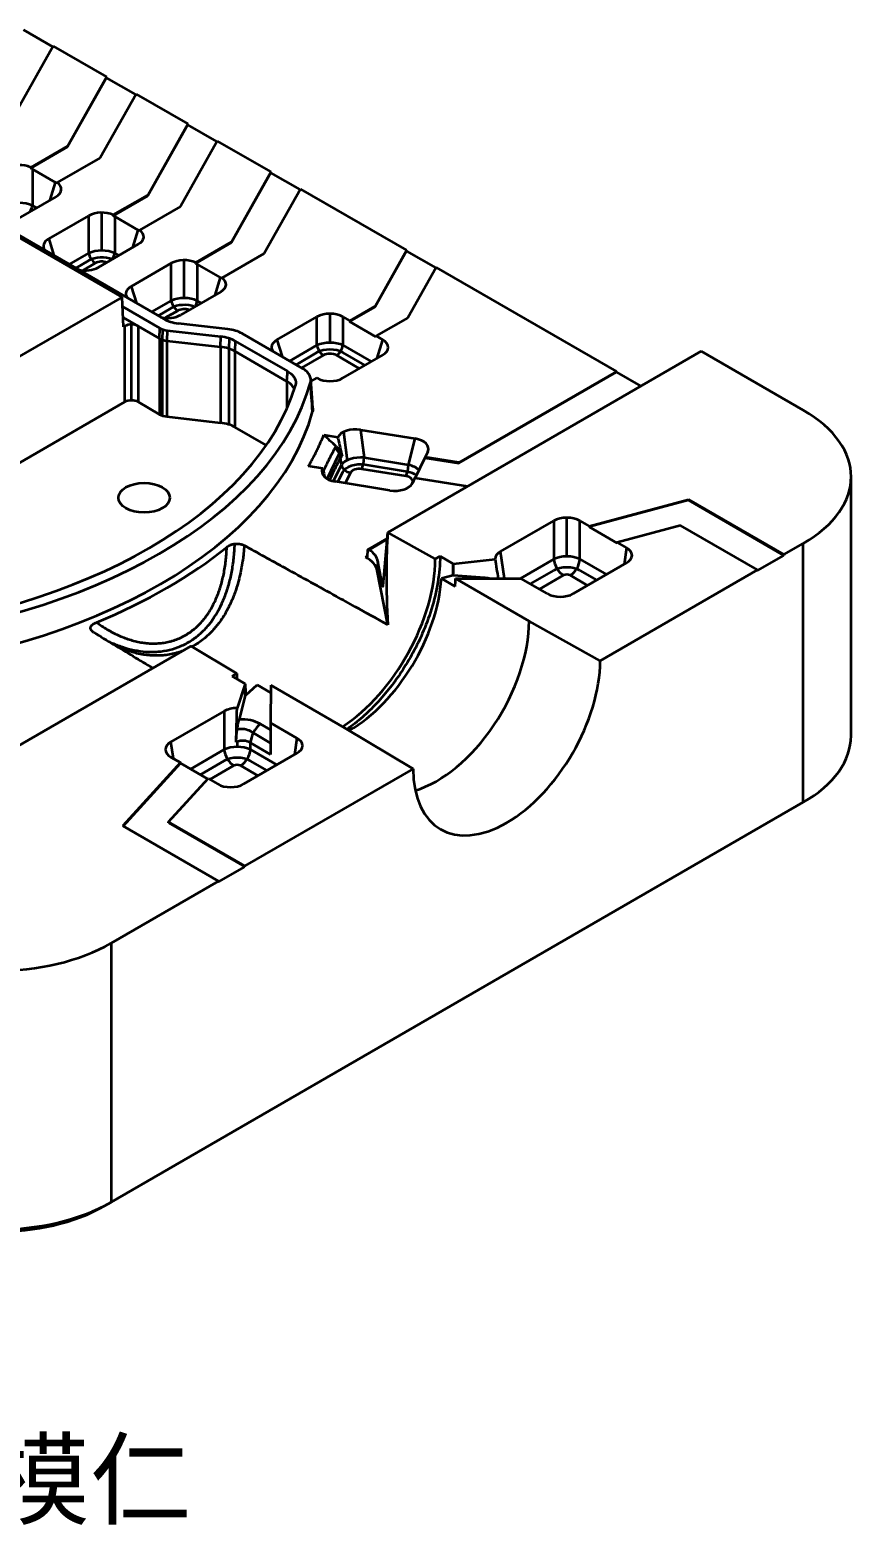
# Model space of a CAD drawing. Header units: millimetres. Extents: x 158 to 1533, y 732 to 1642.
# Drawn here: x 1328.3 to 1504.5, y 1233.2 to 1553.9 of the extents above; entities that cross this region are included whole.
import ezdxf

# ---------------------------------------------------------------- set-up
doc = ezdxf.new("R2010")
doc.units = ezdxf.units.MM
doc.layers.add('1', color=7, linetype='Continuous', true_color=0xffffff)
doc.layers.add('core', color=7, linetype='Continuous', lineweight=20)

msp = doc.modelspace()

# ---------------------------------------------------------------- linework, layer by layer
at = {"layer": '1', "color": 7, "linetype": 'Continuous', "lineweight": 35}
for p, q in [((1333.266, 1550.235), (1326.986, 1553.86)), ((1333.335, 1550.358), (1325.556, 1536.535)), ((1333.335, 1550.358), (1344.758, 1543.763)), ((1348.125, 1496.575), (1260.783, 1547.002)), ((1266.297, 1544.274), (1357.07, 1491.866)), ((1336.402, 1528.917), (1344.758, 1543.763)), ((1344.758, 1543.6), (1336.402, 1528.754)), ((1344.758, 1543.6), (1344.758, 1543.763)), ((1351.037, 1539.975), (1344.758, 1543.6)), ((1351.106, 1540.098), (1343.417, 1526.435)), ((1351.106, 1540.098), (1362.197, 1533.695)), ((1353.612, 1518.441), (1362.197, 1533.695)), ((1362.197, 1533.532), (1353.612, 1518.277)), ((1362.197, 1533.532), (1362.197, 1533.695)), ((1368.476, 1529.906), (1362.197, 1533.532)), ((1368.546, 1530.029), (1360.627, 1515.959)), ((1368.546, 1530.029), (1380.024, 1523.402)), ((1336.402, 1528.754), (1328.52, 1524.203)), ((1328.548, 1524.382), (1336.402, 1528.917)), ((1343.417, 1526.435), (1334.205, 1521.116)), ((1336.402, 1528.754), (1336.402, 1528.917)), ((1333.861, 1521.142), (1328.876, 1524.021)), ((1328.876, 1524.021), (1328.876, 1516.196)), ((1371.583, 1508.404), (1380.024, 1523.402)), ((1380.024, 1523.239), (1371.583, 1508.241)), ((1380.024, 1523.239), (1380.024, 1523.402)), ((1386.303, 1519.614), (1380.024, 1523.239)), ((1332.719, 1517.401), (1333.861, 1521.142)), ((1333.911, 1518.089), (1325.34, 1513.141)), ((1353.612, 1518.277), (1346.198, 1513.997)), ((1346.226, 1514.176), (1353.612, 1518.441)), ((1353.612, 1518.277), (1353.612, 1518.441)), ((1386.373, 1519.737), (1378.598, 1505.922)), ((1386.373, 1519.737), (1409.121, 1506.603)), ((1328.876, 1516.196), (1329.754, 1515.689)), ((1332.411, 1509.058), (1340.982, 1514.007)), ((1340.982, 1505.989), (1340.982, 1514.007)), ((1343.768, 1506.53), (1343.768, 1514.679)), ((1351.539, 1510.936), (1346.553, 1513.815)), ((1346.553, 1513.815), (1346.553, 1505.989)), ((1360.627, 1515.959), (1351.883, 1510.91)), ((1350.396, 1507.194), (1351.539, 1510.936)), ((1332.411, 1509.058), (1333.507, 1505.471)), ((1351.589, 1507.883), (1343.018, 1502.934)), ((1371.583, 1508.241), (1363.876, 1503.791)), ((1363.903, 1503.97), (1371.583, 1508.404)), ((1371.583, 1508.241), (1371.583, 1508.404)), ((1336.795, 1503.572), (1340.982, 1505.989)), ((1340.991, 1504.407), (1338.17, 1502.778)), ((1346.553, 1505.989), (1347.431, 1505.482)), ((1361.445, 1496.324), (1361.445, 1504.472)), ((1378.598, 1505.922), (1369.56, 1500.704)), ((1402.373, 1494.613), (1409.121, 1506.603)), ((1409.121, 1506.44), (1402.373, 1494.449)), ((1409.121, 1506.44), (1409.121, 1506.603)), ((1409.121, 1506.44), (1415.4, 1502.815)), ((1342.375, 1503.836), (1339.688, 1502.284)), ((1350.089, 1498.852), (1358.66, 1503.8)), ((1358.66, 1495.783), (1358.66, 1503.8)), ((1369.217, 1500.73), (1364.231, 1503.608)), ((1364.231, 1503.608), (1364.231, 1495.783)), ((1415.47, 1502.938), (1409.388, 1492.131)), ((1415.47, 1502.938), (1454.186, 1480.585)), ((1350.089, 1498.852), (1351.184, 1495.264)), ((1369.267, 1497.677), (1360.695, 1492.728)), ((1368.074, 1496.988), (1369.217, 1500.73)), ((1348.125, 1496.575), (1268.332, 1450.507)), ((1348.423, 1490.183), (1348.125, 1496.575)), ((1348.221, 1494.514), (1356.228, 1489.891)), ((1354.473, 1493.366), (1358.66, 1495.783)), ((1364.231, 1495.783), (1365.109, 1495.276)), ((1402.373, 1494.449), (1396.919, 1491.301)), ((1396.944, 1491.478), (1402.373, 1494.613)), ((1402.373, 1494.449), (1402.373, 1494.613)), ((1348.328, 1492.207), (1351.542, 1490.351)), ((1358.669, 1494.201), (1355.848, 1492.572)), ((1360.053, 1493.63), (1357.366, 1492.078)), ((1381.344, 1487.371), (1389.916, 1492.32)), ((1389.916, 1486.223), (1389.916, 1492.32)), ((1392.701, 1492.992), (1392.701, 1486.764)), ((1395.487, 1492.32), (1396.944, 1491.478)), ((1395.487, 1492.32), (1395.487, 1486.223)), ((1396.919, 1491.301), (1396.944, 1491.478)), ((1396.919, 1491.301), (1402.576, 1488.035)), ((1409.388, 1492.131), (1402.601, 1488.212)), ((1348.714, 1490.351), (1348.423, 1490.183)), ((1348.714, 1474.074), (1348.714, 1490.351)), ((1350.128, 1474.412), (1350.128, 1490.689)), ((1351.542, 1490.351), (1351.542, 1474.074)), ((1351.542, 1490.351), (1356.161, 1487.684)), ((1356.161, 1487.684), (1356.228, 1489.891)), ((1356.808, 1487.4), (1356.876, 1489.606)), ((1357.767, 1489.415), (1357.699, 1487.209)), ((1357.767, 1489.415), (1369.298, 1488.084)), ((1370.784, 1489.687), (1360.147, 1490.915)), ((1369.23, 1485.877), (1369.298, 1488.084)), ((1386.847, 1481.239), (1373.861, 1488.736)), ((1402.601, 1488.212), (1402.576, 1488.035)), ((1402.601, 1488.212), (1404.058, 1487.371)), ((1356.161, 1487.684), (1356.161, 1471.407)), ((1356.805, 1471.124), (1356.805, 1487.401)), ((1357.699, 1487.209), (1357.699, 1470.932)), ((1357.699, 1487.209), (1369.23, 1485.877)), ((1369.23, 1485.877), (1369.23, 1469.6)), ((1371.08, 1487.701), (1371.013, 1485.495)), ((1371.018, 1485.493), (1371.018, 1469.216)), ((1372.375, 1487.133), (1372.307, 1484.927)), ((1372.307, 1484.927), (1372.307, 1468.65)), ((1372.307, 1484.927), (1383.471, 1478.481)), ((1372.375, 1487.133), (1383.618, 1480.642)), ((1381.344, 1487.371), (1382.44, 1483.784)), ((1384.065, 1482.845), (1389.916, 1486.223)), ((1395.487, 1486.223), (1401.564, 1482.715)), ((1402.865, 1483.466), (1404.058, 1487.371)), ((1472.376, 1484.935), (1405.097, 1446.092)), ((1494.258, 1472.302), (1472.376, 1484.935)), ((1389.924, 1484.641), (1385.44, 1482.052)), ((1391.308, 1484.07), (1386.626, 1481.367)), ((1399.002, 1481.236), (1394.094, 1484.07)), ((1400.189, 1481.921), (1395.478, 1484.641)), ((1404.058, 1484.155), (1395.487, 1479.206)), ((1383.471, 1478.481), (1383.471, 1472.679)), ((1389.873, 1479.231), (1388.634, 1478.516)), ((1389.916, 1479.206), (1389.873, 1479.231)), ((1454.186, 1480.585), (1420.385, 1461.07)), ((1420.385, 1460.907), (1454.186, 1480.422)), ((1454.186, 1480.585), (1454.186, 1480.422)), ((1454.186, 1480.422), (1459.372, 1477.428)), ((1348.714, 1474.074), (1276.523, 1432.395)), ((1356.161, 1471.407), (1351.542, 1474.074)), ((1357.699, 1470.932), (1369.23, 1469.6)), ((1379.029, 1464.769), (1372.307, 1468.65)), ((1391.383, 1466.986), (1394.412, 1466.494)), ((1394.412, 1466.494), (1394.428, 1466.528)), ((1394.47, 1466.203), (1394.412, 1466.494)), ((1394.47, 1466.203), (1394.428, 1466.528)), ((1395.636, 1467.634), (1396.426, 1461.535)), ((1399.288, 1468.1), (1410.956, 1466.203)), ((1399.288, 1468.1), (1400.062, 1462.12)), ((1409.575, 1460.573), (1410.956, 1466.203)), ((1392.093, 1457.593), (1394.709, 1462.957)), ((1413.679, 1463.397), (1413.12, 1462.252)), ((1391.158, 1459.825), (1388.129, 1460.318)), ((1391.142, 1459.791), (1391.158, 1459.825)), ((1391.142, 1459.791), (1391.217, 1459.534)), ((1391.158, 1459.825), (1391.217, 1459.534)), ((1393.499, 1457.056), (1395.202, 1460.548)), ((1395.202, 1460.548), (1395, 1462.108)), ((1409.041, 1458.129), (1399.528, 1459.676)), ((1400.062, 1462.12), (1409.575, 1460.573)), ((1409.357, 1459.084), (1400.25, 1460.565)), ((1413.087, 1462.094), (1410.991, 1457.799)), ((1413.12, 1462.252), (1413.087, 1462.094)), ((1413.087, 1462.094), (1420.385, 1460.907)), ((1420.385, 1461.07), (1413.12, 1462.252)), ((1420.385, 1460.907), (1420.385, 1461.07)), ((1405.533, 1455.088), (1393.866, 1456.986)), ((1395.406, 1458.996), (1394.384, 1456.901)), ((1397.098, 1458.89), (1395.999, 1456.638)), ((1410.26, 1456.433), (1410.403, 1456.726)), ((1410.951, 1457.806), (1410.393, 1456.661)), ((1410.951, 1457.806), (1422.214, 1455.974)), ((1504.509, 1402.492), (1504.509, 1458.013)), ((1469.594, 1452.98), (1448.315, 1447.251)), ((1448.332, 1447.419), (1469.594, 1453.143)), ((1469.594, 1453.143), (1490.082, 1441.314)), ((1469.594, 1452.98), (1469.594, 1453.143)), ((1490.082, 1441.151), (1469.594, 1452.98)), ((1429.305, 1441.98), (1440.71, 1448.565)), ((1440.71, 1448.565), (1440.71, 1440.342)), ((1443.528, 1440.922), (1443.528, 1449.241)), ((1446.346, 1448.565), (1448.332, 1447.419)), ((1446.346, 1440.342), (1446.346, 1448.565)), ((1448.332, 1447.419), (1448.315, 1447.251)), ((1454.335, 1443.776), (1448.315, 1447.251)), ((1467.898, 1447.59), (1454.351, 1443.943)), ((1484.425, 1438.048), (1467.898, 1447.59)), ((1404.983, 1444.783), (1400.875, 1442.411)), ((1404.967, 1444.605), (1401.112, 1442.379)), ((1404.098, 1434.662), (1405.097, 1446.092)), ((1405.097, 1446.092), (1405.101, 1446.073)), ((1415.286, 1440.394), (1405.101, 1446.073)), ((1454.335, 1443.776), (1454.351, 1443.943)), ((1454.351, 1443.943), (1456.337, 1442.797)), ((1490.082, 1441.314), (1494.258, 1443.725)), ((1494.258, 1388.203), (1494.258, 1443.725)), ((1400.326, 1440.797), (1400.683, 1441.003)), ((1400.775, 1442.217), (1400.681, 1440.969)), ((1403.006, 1439.859), (1402.857, 1437.894)), ((1404.007, 1434.659), (1403.006, 1439.859)), ((1415.286, 1440.394), (1416.33, 1440.997)), ((1416.33, 1440.997), (1419.172, 1439.356)), ((1419.172, 1439.356), (1428.135, 1440.372)), ((1430.18, 1436.205), (1429.305, 1441.98)), ((1433.559, 1436.213), (1440.71, 1440.342)), ((1446.346, 1440.342), (1452.033, 1437.058)), ((1456.337, 1442.797), (1455.797, 1439.231)), ((1484.425, 1437.885), (1490.082, 1441.151)), ((1490.082, 1441.314), (1490.082, 1441.151)), ((1405.092, 1426.282), (1402.857, 1437.894)), ((1419.072, 1436.86), (1416.605, 1436.199)), ((1419.072, 1436.86), (1419.172, 1436.887)), ((1419.172, 1436.887), (1419.172, 1439.356)), ((1419.172, 1436.887), (1425.959, 1436.401)), ((1435.715, 1435.026), (1440.719, 1437.915)), ((1442.824, 1436.886), (1437.659, 1433.904)), ((1447.984, 1434.72), (1444.232, 1436.886)), ((1456.337, 1439.543), (1444.931, 1432.958)), ((1446.337, 1437.915), (1449.927, 1435.842)), ((1450.679, 1418.564), (1484.425, 1438.048)), ((1484.425, 1437.885), (1484.425, 1438.048)), ((1404.007, 1434.659), (1404.103, 1434.714)), ((1419.54, 1434.505), (1416.605, 1436.199)), ((1419.645, 1436.179), (1433.658, 1436.213)), ((1435.43, 1427.066), (1419.645, 1436.179)), ((1439.296, 1432.958), (1433.658, 1436.213)), ((1450.679, 1418.564), (1435.43, 1427.066)), ((1362.878, 1421.717), (1274.386, 1370.626)), ((1362.878, 1421.717), (1362.911, 1421.715)), ((1362.911, 1421.715), (1372.747, 1415.834)), ((1371.703, 1415.232), (1372.747, 1415.834)), ((1371.703, 1415.232), (1374.546, 1413.591)), ((1374.546, 1413.591), (1372.785, 1408.416)), ((1374.546, 1411.122), (1373.213, 1405.947)), ((1374.546, 1411.122), (1374.546, 1413.591)), ((1374.646, 1411.211), (1374.546, 1411.122)), ((1374.646, 1411.211), (1377.113, 1413.399)), ((1377.113, 1413.399), (1380.036, 1411.711)), ((1380.047, 1413.317), (1379.989, 1405.227)), ((1380.047, 1413.317), (1395.832, 1404.204)), ((1370, 1407.741), (1358.594, 1401.156)), ((1370, 1407.741), (1370, 1399.517)), ((1377.721, 1405.031), (1379.988, 1403.722)), ((1379.989, 1405.227), (1379.985, 1398.445)), ((1385.627, 1401.972), (1379.989, 1405.227)), ((1375.644, 1403.429), (1379.99, 1400.92)), ((1385.627, 1401.972), (1385.086, 1398.406)), ((1395.832, 1404.204), (1410.557, 1395.4)), ((1359.134, 1397.59), (1358.594, 1401.156)), ((1362.769, 1395.342), (1370, 1399.517)), ((1372.817, 1401.19), (1372.817, 1400.097)), ((1374.221, 1392.133), (1385.627, 1398.718)), ((1375.635, 1399.517), (1375.635, 1400.956)), ((1379.985, 1398.445), (1375.635, 1400.956)), ((1375.635, 1399.517), (1381.322, 1396.234)), ((1360.627, 1396.728), (1348.266, 1383.128)), ((1348.364, 1383.072), (1360.636, 1396.574)), ((1358.594, 1397.902), (1360.627, 1396.728)), ((1360.627, 1396.728), (1360.636, 1396.574)), ((1360.636, 1396.574), (1366.463, 1393.209)), ((1364.875, 1394.127), (1370.009, 1397.091)), ((1372.113, 1396.061), (1366.948, 1393.079)), ((1377.273, 1393.895), (1373.522, 1396.061)), ((1410.557, 1395.4), (1374.441, 1374.548)), ((1379.217, 1395.018), (1375.626, 1397.091)), ((1358.085, 1383.991), (1366.552, 1393.307)), ((1366.552, 1393.307), (1368.585, 1392.133)), ((1345.765, 1302.471), (1494.258, 1388.203)), ((1348.266, 1383.128), (1368.784, 1371.282)), ((1374.441, 1374.548), (1358.085, 1383.991)), ((1358.085, 1383.828), (1358.085, 1383.991)), ((1358.085, 1383.828), (1374.441, 1374.385)), ((1368.784, 1371.119), (1374.441, 1374.385)), ((1374.441, 1374.385), (1374.441, 1374.548)), ((1368.784, 1371.282), (1345.765, 1357.993)), ((1368.784, 1371.282), (1368.784, 1371.119)), ((1345.765, 1357.993), (1345.765, 1302.471)), ((1344.351, 1301.654), (1345.765, 1302.471))]:
    msp.add_line(p, q, dxfattribs=at)
for centre, major_axis, ratio, start_param, end_param in [((1326.09, 1522.505), (4, 0), 0.5950301, 0.9090569, 2.3411154), ((1326.09, 1525.564), (3.058, 20.479), 0.1259224, 4.6646828, 4.6734552), ((1326.09, 1522.313), (4, 0), 0.5950301, 0.8004773, 0.917829), ((1330.903, 1519.534), (4.122, 0), 0.5601958, 0.6529673, 0.770319), ((1330.953, 1519.697), (4.122, 0), 0.5601958, 5.5128663, 6.9449247), ((1331.748, 1522.298), (3.057, 20.477), 0.1259071, 4.6646876, 4.6734611), ((1326.09, 1514.821), (4, 0), 0.4788353, 0.8004773, 2.3411154), ((1327.483, 1515.675), (1, 1.732), 0.5773503, 4.5796783, 5.3232542), ((1343.768, 1512.298), (4, 0), 0.5950301, 0.9090569, 2.3411154), ((1343.768, 1515.358), (3.058, 20.479), 0.1259221, 4.664683, 4.6734554), ((1343.768, 1512.106), (4, 0), 0.5950301, 0.8004773, 0.917829), ((1348.58, 1509.328), (4.122, 0), 0.5601958, 0.6529673, 0.770319), ((1348.63, 1509.491), (4.122, 0), 0.5601958, 5.5128663, 6.9449247), ((1349.425, 1512.092), (3.057, 20.478), 0.1259146, 4.6646852, 4.6734581), ((1335.37, 1507.45), (4.122, 0), 0.5601958, 2.3712736, 3.5121769), ((1343.768, 1504.615), (4, 0), 0.4788353, 0.8004773, 2.3411154), ((1342.375, 1505.469), (-1, 1.732), 0.5773503, 0.9599311, 2.3561945), ((1343.768, 1502.694), (4, 0), 0.5950301, 0.9748687, 2.3380307), ((1343.768, 1502.982), (2, 0), 0.5950301, 1.0050449, 2.3411154), ((1345.161, 1505.469), (1, 1.732), 0.5773503, 4.5796783, 5.3232542), ((1361.445, 1502.092), (4, 0), 0.5950301, 0.9090569, 2.3411154), ((1340.232, 1504.643), (4, 0), 0.5950301, 4.3418049, 5.482708), ((1361.445, 1505.152), (3.058, 20.48), 0.1259288, 4.6646807, 4.6734526), ((1361.445, 1501.9), (-4, 0), 0.5950301, 3.94207, 4.0594217), ((1353.047, 1497.244), (4.122, 0), 0.5601958, 2.3712736, 3.5121769), ((1366.258, 1499.122), (4.122, 0), 0.5601958, 0.6529673, 0.770319), ((1366.308, 1499.285), (4.122, 0), 0.5601958, 5.5128663, 6.9449247), ((1367.103, 1501.885), (3.057, 20.476), 0.1259025, 4.6646892, 4.673463), ((1361.445, 1494.409), (4, 0), 0.4788353, 0.8004773, 2.3411154), ((1360.053, 1495.263), (-1, 1.732), 0.5773503, 0.9599311, 2.3561945), ((1361.445, 1492.488), (4, 0), 0.5950301, 0.9748687, 2.3380307), ((1362.838, 1495.263), (1, 1.732), 0.5773503, 4.5796783, 5.3232542), ((1357.91, 1494.436), (4, 0), 0.5950301, 4.3418049, 5.482708), ((1361.336, 1494.333), (6.032, 0.007), 0.577829, 3.9261584, 4.5133312), ((1361.445, 1492.776), (2, 0), 0.5950301, 1.0050449, 2.3411154), ((1392.701, 1490.611), (4, 0), 0.5950301, 0.8004773, 2.3411154), ((1350.128, 1489.534), (2, 0), 0.5773503, 0.7853982, 2.3561945), ((1358.361, 1491.124), (3.016, 0.003), 0.577829, 3.9261584, 4.5133312), ((1368.109, 1484.666), (6.032, 0.007), 0.577829, 0.7845657, 1.3717385), ((1369.595, 1486.269), (6.032, 0.007), 0.577829, 0.7845657, 1.3717385), ((1358.294, 1488.918), (3.016, 0.003), 0.577829, 3.9261584, 4.5133312), ((1368.041, 1482.459), (6.032, 0.007), 0.577829, 0.7845657, 1.3717385), ((1384.303, 1485.763), (4.122, 0), 0.5601958, 2.3712736, 3.5121883), ((1392.701, 1484.849), (4, 0), 0.4788353, 0.8004773, 2.3411154), ((1391.308, 1485.703), (-1, 1.732), 0.5773503, 0.9599311, 2.3561945), ((1392.701, 1482.928), (4, 0), 0.5950301, 0.803562, 2.3380307), ((1394.094, 1485.703), (1, 1.732), 0.5773503, 3.9269908, 5.3232542), ((1401.099, 1485.763), (4.122, 0), 0.5601958, 5.5128663, 7.0535043), ((1392.701, 1483.216), (2, 0), 0.5950301, 0.8004773, 2.3411154), ((1392.701, 1480.914), (4, 0), 0.5950301, 3.9420699, 5.482708), ((1274.184, 1488.765), (-115.798, 0), 0.5773503, 1.7289948, 2.9833941), ((1274.184, 1488.765), (-112.783, 0), 0.5773503, 1.7433301, 2.9690589), ((1274.184, 1482.447), (116.203, 0), 0.5773503, 4.8687081, 6.1268661), ((1350.128, 1473.257), (-2, 0), 0.5773503, 3.9269908, 5.4977871), ((1469.509, 1458.013), (-35, 0), 0.5773503, 2.3561945, 3.9269908), ((1358.294, 1472.641), (3.016, 0.003), 0.577829, 3.9261584, 4.5133312), ((1368.041, 1466.183), (6.032, 0.007), 0.577829, 0.7845657, 1.3717385), ((1398.305, 1465.824), (-4.029, 0.093), 0.5861121, 4.4793428, 6.0199809), ((1398.262, 1466.153), (-4.062, 19.42), 0.1867104, 1.5292165, 1.7254771), ((1409.736, 1463.965), (4.093, 0.088), 0.5679668, 5.9986818, 7.5393199), ((1391.209, 1462.157), (-3.515, 1.908), 0.811105, 3.7169514, 4.380407), ((1399.036, 1460.171), (3.999, 0.253), 0.4898474, 1.2805003, 2.8211384), ((1395.085, 1459.224), (4.093, 0.088), 0.5679668, 2.8570892, 4.3977272), ((1395.008, 1459.485), (-4.062, 19.42), 0.1867104, 1.5292165, 1.607497), ((1397.098, 1460.523), (1.797, -0.877), 0.785914, 3.6822653, 5.0785287), ((1399.28, 1458.287), (-4.029, 0.093), 0.5861121, 4.4827247, 6.0174741), ((1399.036, 1458.538), (-2.015, 0.046), 0.5861121, 4.4793428, 6.0199809), ((1399.528, 1461.309), (-0.321, -1.974), 0.2213727, 0.6335868, 2.0298502), ((1409.041, 1459.762), (-0.321, -1.974), 0.2213727, 0.6335868, 2.0298502), ((1407.996, 1456.869), (4.093, 0.088), 0.5679668, 0.6399086, 1.2197126), ((1408.431, 1458.643), (-3.994, 0.475), 0.5236071, 3.7676026, 4.4846976), ((1406.516, 1457.364), (-4.029, 0.093), 0.5861121, 1.3377501, 2.8783882), ((1408.431, 1457.01), (2.047, 0.044), 0.5679668, 5.9986818, 7.5393199), ((1443.528, 1446.914), (4, 0), 0.5817527, 0.7891963, 2.3523964), ((1410.495, 1418.094), (-2.984, 36.79), 0.1315787, 0.6960802, 1.3356832), ((1274.184, 1482.447), (118.216, 0), 0.5773503, 5.3298301, 5.6657442), ((1394.016, 1428.114), (15.04, 26.05), 0.5773503, 3.9938969, 5.4977871), ((1394.852, 1437.397), (-8.054, 0.024), 0.5773432, 3.2540457, 3.9669454), ((1395.001, 1439.362), (-8.054, 0.024), 0.5773432, 3.2540457, 3.8528793), ((1432.165, 1440.354), (4.031, 0), 0.5729812, 2.3599926, 3.1335703), ((1427.972, 1468.029), (-19.98, 134.721), 0.0291994, 1.7732211, 1.8049633), ((1443.528, 1438.922), (4, 0), 0.49998, 0.7891963, 2.3523964), ((1442.824, 1439.335), (1.5, -2.598), 0.5773503, 4.0142573, 5.4977871), ((1444.232, 1439.335), (-1.5, -2.598), 0.5773503, 0.7853982, 2.268928), ((1453.476, 1441.17), (4.031, 0), 0.5729812, 5.5015852, 7.0647854), ((1443.528, 1436.259), (4, 0), 0.5817527, 0.79236, 2.3492327), ((1443.528, 1436.473), (1, 0), 0.5817527, 0.7891963, 2.3523964), ((1396.859, 1426.473), (14, 24.249), 0.5773503, 3.9261017, 5.4244926), ((1404.031, 1435.08), (-0.029, 0.559), 0.1228376, 2.4187961, 3.8623623), ((1380.213, 1436.084), (39.432, 0.144), 0.5797707, 6.2077725, 6.281067), ((1434.159, 1435.609), (-8.237, 1.43), 0.3993355, 0.1873199, 0.2458293), ((1442.114, 1434.61), (4, 0), 0.5817527, 3.9307889, 5.493989), ((1415.631, 1415.635), (-14, -24.249), 0.5773503, 0.5501714, 2.3561945), ((1430.618, 1406.982), (14.185, 24.569), 0.5773503, 2.3561945, 5.4977871), ((1394.016, 1428.114), (15.04, 26.05), 0.5773503, 2.3561945, 2.4065581), ((1372.817, 1406.089), (4, 0), 0.5817527, 1.5788187, 2.3523964), ((1372.817, 1436.185), (3.935, 148.537), 0.0048187, 4.474079, 4.5244586), ((1372.085, 1399.771), (7.736, 2.873), 0.7099109, 0.5313632, 1.171576), ((1378.453, 1402.298), (-2, -3.464), 0.5773503, 4.1887902, 5.4105207), ((1372.817, 1397.039), (2.909, 3.852), 0.7127571, 0.032677, 0.8726789), ((1372.817, 1400.804), (3.868, 1.437), 0.7099109, 0.5282978, 1.313646), ((1382.766, 1400.345), (4.031, 0), 0.5729812, 5.5015852, 7.0647854), ((1469.509, 1402.492), (-35, 0), 0.5773503, 2.3561945, 3.1415926), ((1361.455, 1399.529), (4.031, 0), 0.5729812, 2.3599926, 3.9231927), ((1372.817, 1398.098), (4, 0), 0.49998, 0.7891963, 2.3523964), ((1372.113, 1398.51), (1.5, -2.598), 0.5773503, 4.0142573, 5.4977871), ((1373.522, 1398.51), (1.5, 2.598), 0.5773503, 3.9269908, 5.4105207), ((1372.817, 1395.434), (4, 0), 0.5817527, 0.79236, 2.3492327), ((1372.817, 1395.648), (1, 0), 0.5817527, 0.7891963, 2.3523964), ((1371.403, 1393.785), (4, 0), 0.5817527, 3.9307889, 5.493989), ((1321.016, 1372.281), (-35, 0), 0.5773503, 0.7853982, 2.3561945), ((1321.016, 1316.759), (-35, 0), 0.5773503, 0.7853982, 2.3561945), ((1321.016, 1315.126), (33, 0), 0.5773503, 3.9269908, 5.4977871)]:
    msp.add_ellipse(centre, major_axis=major_axis, ratio=ratio, start_param=start_param, end_param=end_param, dxfattribs=at)
msp.add_ellipse((1352.836, 1453.523), major_axis=(5.5, 0), ratio=0.5773503, dxfattribs=at)
for points, knots in [([(1383.471, 1478.481), (1383.497, 1478.862), (1383.523, 1479.243), (1383.572, 1479.963), (1383.595, 1480.302), (1383.618, 1480.642)], [0, 0, 0, 0, 0.5289946, 0.5289946, 1, 1, 1, 1]), ([(1385.048, 1476.883), (1385.02, 1476.946), (1384.989, 1477.009), (1384.882, 1477.203), (1384.796, 1477.333), (1384.597, 1477.587), (1384.483, 1477.711), (1384.109, 1478.066), (1383.814, 1478.283), (1383.471, 1478.481)], [0, 0, 0, 0, 0.1057707, 0.1057707, 0.329328, 0.329328, 0.5528853, 0.5528853, 1, 1, 1, 1]), ([(1383.618, 1480.642), (1383.79, 1480.543), (1383.949, 1480.439), (1384.246, 1480.221), (1384.382, 1480.107), (1384.539, 1479.958), (1384.569, 1479.928), (1384.629, 1479.867), (1384.658, 1479.836), (1384.743, 1479.744), (1384.796, 1479.681), (1384.944, 1479.492), (1385.03, 1479.363), (1385.174, 1479.1), (1385.24, 1478.948), (1385.288, 1478.794), (1385.299, 1478.759), (1385.304, 1478.742), (1385.318, 1478.69), (1385.326, 1478.656), (1385.349, 1478.552), (1385.361, 1478.483), (1385.384, 1478.276), (1385.386, 1478.138), (1385.361, 1477.862), (1385.334, 1477.724), (1385.292, 1477.586)], [0, 0, 0, 0, 0.125, 0.125, 0.25, 0.25, 0.28125, 0.28125, 0.3125, 0.3125, 0.375, 0.375, 0.5, 0.5, 0.625, 0.640625, 0.640625, 0.65625, 0.65625, 0.6875, 0.6875, 0.75, 0.75, 0.875, 0.875, 1, 1, 1, 1]), ([(1388.536, 1478.233), (1388.574, 1478.369), (1388.597, 1478.505), (1388.616, 1478.777), (1388.611, 1478.913), (1388.575, 1479.184), (1388.543, 1479.319), (1388.451, 1479.59), (1388.391, 1479.722), (1388.246, 1479.981), (1388.16, 1480.108), (1388.013, 1480.293), (1387.934, 1480.385), (1387.848, 1480.475), (1387.789, 1480.535), (1387.758, 1480.565), (1387.603, 1480.712), (1387.331, 1480.936), (1387.016, 1481.141), (1386.847, 1481.239)], [0, 0, 0, 0, 0.125, 0.125, 0.25, 0.25, 0.375, 0.375, 0.5, 0.5, 0.625, 0.625, 0.6875, 0.71875, 0.71875, 0.75, 0.75, 0.875, 1, 1, 1, 1]), ([(1389.036, 1472.728), (1389.045, 1472.622), (1389.048, 1472.38), (1389.008, 1472.138), (1388.971, 1472.002)], [0, 0, 0, 0, 0.4364612, 1, 1, 1, 1]), ([(1391.302, 1459.146), (1391.646, 1459.904), (1391.993, 1460.644), (1392.828, 1462.357), (1393.32, 1463.313), (1393.818, 1464.231)], [0, 0, 0, 0, 0.4204893, 0.4204893, 1, 1, 1, 1]), ([(1393.818, 1464.231), (1393.848, 1464.287), (1393.897, 1464.367), (1393.951, 1464.441), (1393.979, 1464.477), (1393.988, 1464.488), (1394.007, 1464.512), (1394.017, 1464.523), (1394.027, 1464.534)], [0, 0, 0, 0, 0.5, 0.75, 0.75, 0.875, 0.875, 1, 1, 1, 1]), ([(1394.027, 1464.534), (1394.192, 1464.382), (1394.342, 1464.222), (1394.614, 1463.888), (1394.735, 1463.715), (1394.87, 1463.49), (1394.896, 1463.444), (1394.934, 1463.375), (1394.947, 1463.352), (1394.971, 1463.306), (1395.03, 1463.19), (1395.083, 1463.074), (1395.198, 1462.793), (1395.259, 1462.603), (1395.305, 1462.412)], [0, 0, 0, 0, 0.25, 0.25, 0.5, 0.5, 0.5625, 0.5625, 0.59375, 0.59375, 0.625, 0.75, 0.75, 1, 1, 1, 1]), ([(1394.887, 1463.459), (1394.853, 1463.41), (1394.823, 1463.356), (1394.765, 1463.221), (1394.741, 1463.139), (1394.718, 1463.019), (1394.713, 1462.988), (1394.709, 1462.957)], [0, 0, 0, 0, 0.3648504, 0.3648504, 0.8403344, 0.8403344, 1, 1, 1, 1]), ([(1395.305, 1462.412), (1395.24, 1462.393), (1395.181, 1462.359), (1395.117, 1462.295), (1395.105, 1462.281), (1395.081, 1462.252), (1395.069, 1462.236), (1395.037, 1462.186), (1395.017, 1462.149), (1395, 1462.108)], [0, 0, 0, 0, 0.5, 0.5, 0.625, 0.625, 0.75, 0.75, 1, 1, 1, 1]), ([(1395, 1462.108), (1394.513, 1461.211), (1394.033, 1460.277), (1393.26, 1458.691), (1392.963, 1458.062), (1392.669, 1457.418)], [0, 0, 0, 0, 0.61196, 0.61196, 1, 1, 1, 1]), ([(1345.255, 1422.685), (1345.389, 1422.622), (1345.523, 1422.56), (1346.071, 1422.312), (1346.49, 1422.136), (1347.328, 1421.809), (1347.748, 1421.658), (1349.854, 1420.967), (1351.556, 1420.616), (1353.703, 1420.472), (1354.134, 1420.458), (1354.987, 1420.462), (1355.41, 1420.479), (1356.666, 1420.578), (1357.488, 1420.707), (1359.1, 1421.094), (1359.89, 1421.352), (1361.049, 1421.842), (1361.432, 1422.024), (1362.178, 1422.417), (1362.541, 1422.629), (1363.604, 1423.308), (1364.275, 1423.82), (1365.229, 1424.674), (1365.538, 1424.974), (1366.137, 1425.601), (1366.429, 1425.931), (1367.831, 1427.636), (1368.764, 1429.17), (1369.729, 1431.273), (1369.912, 1431.704), (1370.255, 1432.579), (1370.416, 1433.022), (1370.866, 1434.367), (1371.123, 1435.285), (1371.561, 1437.162), (1371.741, 1438.121), (1371.957, 1439.587), (1372.02, 1440.081), (1372.127, 1441.068), (1372.171, 1441.564), (1372.245, 1442.587), (1372.274, 1443.116), (1372.293, 1443.646)], [0, 0, 0, 0, 0.0103978, 0.0103978, 0.0422596, 0.0422596, 0.0741214, 0.0741214, 0.2015686, 0.2015686, 0.2334304, 0.2334304, 0.2652922, 0.2652922, 0.3290158, 0.3290158, 0.3927394, 0.3927394, 0.4246013, 0.4246013, 0.4564631, 0.4564631, 0.5201867, 0.5201867, 0.5520485, 0.5520485, 0.5839103, 0.5839103, 0.7113575, 0.7113575, 0.7432193, 0.7432193, 0.7750811, 0.7750811, 0.8388047, 0.8388047, 0.9025284, 0.9025284, 0.9343902, 0.9343902, 0.966252, 0.966252, 1, 1, 1, 1]), ([(1374.333, 1443.272), (1374.294, 1442.703), (1374.244, 1442.137), (1374.154, 1441.294), (1374.104, 1440.873), (1374.049, 1440.454), (1374.01, 1440.175), (1373.99, 1440.036), (1373.887, 1439.341), (1373.7, 1438.241), (1373.467, 1437.165), (1373.212, 1436.1), (1373.073, 1435.573), (1372.77, 1434.532), (1372.606, 1434.018), (1372.342, 1433.255), (1372.205, 1432.877), (1372.061, 1432.502), (1371.963, 1432.253), (1371.913, 1432.128), (1371.661, 1431.511), (1371.233, 1430.545), (1370.758, 1429.623), (1370.259, 1428.725), (1369.997, 1428.287), (1369.447, 1427.434), (1369.159, 1427.02), (1368.708, 1426.417), (1368.554, 1426.219), (1368.318, 1425.927), (1368.239, 1425.83), (1368.079, 1425.639), (1367.998, 1425.544), (1367.591, 1425.077), (1366.92, 1424.364), (1365.852, 1423.396), (1365.098, 1422.819), (1364.324, 1422.277), (1363.927, 1422.023), (1363.416, 1421.728), (1363.314, 1421.67), (1363.143, 1421.576), (1363.075, 1421.539), (1363.006, 1421.503)], [0, 0, 0, 0, 0.0609255, 0.0609255, 0.0913882, 0.1066195, 0.1066195, 0.1218509, 0.1218509, 0.1827764, 0.2437018, 0.2437018, 0.3046273, 0.3046273, 0.3655527, 0.3655527, 0.3960155, 0.4112468, 0.4112468, 0.4264782, 0.4264782, 0.4874037, 0.5483291, 0.5483291, 0.6092546, 0.6092546, 0.67018, 0.67018, 0.7006428, 0.7006428, 0.7158741, 0.7158741, 0.7311055, 0.7311055, 0.7920309, 0.8529564, 0.9138819, 0.9138819, 0.9748073, 0.9748073, 0.9900387, 0.9900387, 1, 1, 1, 1]), ([(1370.573, 1442.932), (1370.68, 1443.019), (1370.795, 1443.101), (1370.983, 1443.215), (1371.048, 1443.252), (1371.15, 1443.305), (1371.185, 1443.322), (1371.256, 1443.356), (1371.292, 1443.372), (1371.403, 1443.42), (1371.479, 1443.449), (1371.635, 1443.504), (1371.716, 1443.529), (1371.84, 1443.562), (1371.882, 1443.572), (1371.968, 1443.592), (1372.011, 1443.601), (1372.143, 1443.626), (1372.231, 1443.639), (1372.41, 1443.659), (1372.5, 1443.666), (1372.682, 1443.672), (1372.773, 1443.672), (1372.912, 1443.667), (1372.958, 1443.664), (1373.049, 1443.657), (1373.094, 1443.652), (1373.228, 1443.636), (1373.316, 1443.622), (1373.446, 1443.597), (1373.489, 1443.588), (1373.553, 1443.572), (1373.575, 1443.567), (1373.617, 1443.556), (1373.638, 1443.551), (1373.741, 1443.522), (1373.821, 1443.496), (1373.976, 1443.44), (1374.051, 1443.409), (1374.16, 1443.36), (1374.195, 1443.343), (1374.265, 1443.308), (1374.299, 1443.29), (1374.333, 1443.272)], [0, 0, 0, 0, 0.125, 0.125, 0.1875, 0.1875, 0.21875, 0.21875, 0.25, 0.25, 0.3125, 0.3125, 0.375, 0.375, 0.40625, 0.40625, 0.4375, 0.4375, 0.5, 0.5, 0.5625, 0.5625, 0.625, 0.625, 0.65625, 0.65625, 0.6875, 0.6875, 0.75, 0.75, 0.78125, 0.78125, 0.796875, 0.796875, 0.8125, 0.8125, 0.875, 0.875, 0.9375, 0.9375, 0.96875, 0.96875, 1, 1, 1, 1]), ([(1398.089, 1430.151), (1396.761, 1430.885), (1391.778, 1433.637), (1383.85, 1438.016), (1377.276, 1441.647), (1374.333, 1443.272)], [0, 0, 0, 0, 0.1668068, 0.6261779, 1, 1, 1, 1]), ([(1342.626, 1426.797), (1342.994, 1426.525), (1343.368, 1426.263), (1344.123, 1425.76), (1344.505, 1425.519), (1345.085, 1425.175), (1345.377, 1425.006), (1345.671, 1424.844), (1345.867, 1424.738), (1345.966, 1424.685), (1346.459, 1424.426), (1347.253, 1424.037), (1348.055, 1423.699), (1348.862, 1423.387), (1349.268, 1423.244), (1350.083, 1422.985), (1350.493, 1422.87), (1351.318, 1422.667), (1351.732, 1422.58), (1352.357, 1422.473), (1352.566, 1422.44), (1352.828, 1422.405), (1352.881, 1422.398), (1352.985, 1422.385), (1353.143, 1422.366), (1353.717, 1422.306), (1354.652, 1422.252), (1355.473, 1422.272), (1356.289, 1422.326), (1356.694, 1422.37), (1357.5, 1422.494), (1357.901, 1422.574), (1358.398, 1422.697), (1358.497, 1422.722), (1358.695, 1422.776), (1358.794, 1422.805), (1359.09, 1422.892), (1359.285, 1422.955), (1359.866, 1423.158), (1360.247, 1423.311), (1360.807, 1423.569), (1360.993, 1423.659), (1361.268, 1423.801), (1361.359, 1423.85), (1361.54, 1423.949), (1361.63, 1424), (1362.077, 1424.258), (1362.423, 1424.481), (1363.095, 1424.957), (1363.747, 1425.466), (1364.665, 1426.321), (1365.237, 1426.951), (1365.582, 1427.365), (1365.685, 1427.49), (1365.786, 1427.618), (1365.854, 1427.703), (1365.887, 1427.746), (1366.053, 1427.962), (1366.183, 1428.138), (1366.562, 1428.672), (1366.802, 1429.039), (1367.259, 1429.793), (1367.475, 1430.18), (1367.884, 1430.974), (1368.271, 1431.787), (1368.613, 1432.638), (1368.814, 1433.181), (1368.853, 1433.29), (1368.931, 1433.51), (1369.045, 1433.84), (1369.152, 1434.173), (1369.358, 1434.844), (1369.484, 1435.296), (1369.714, 1436.21), (1369.819, 1436.671), (1370.007, 1437.604), (1370.175, 1438.545), (1370.303, 1439.505), (1370.372, 1440.11), (1370.385, 1440.232), (1370.41, 1440.475), (1370.422, 1440.597), (1370.456, 1440.963), (1370.476, 1441.208), (1370.529, 1441.944), (1370.556, 1442.437), (1370.573, 1442.932)], [0, 0, 0, 0, 0.03125, 0.03125, 0.0625, 0.0625, 0.078125, 0.0859375, 0.0859375, 0.09375, 0.09375, 0.125, 0.15625, 0.15625, 0.1875, 0.1875, 0.21875, 0.21875, 0.25, 0.25, 0.265625, 0.265625, 0.2695313, 0.2695313, 0.2734375, 0.28125, 0.3125, 0.34375, 0.34375, 0.375, 0.375, 0.40625, 0.40625, 0.4140625, 0.4140625, 0.421875, 0.421875, 0.4375, 0.4375, 0.46875, 0.46875, 0.484375, 0.484375, 0.4921875, 0.4921875, 0.5, 0.5, 0.53125, 0.53125, 0.5625, 0.59375, 0.625, 0.625, 0.6328125, 0.6367188, 0.6367188, 0.640625, 0.640625, 0.65625, 0.65625, 0.6875, 0.6875, 0.71875, 0.71875, 0.75, 0.78125, 0.78125, 0.7890625, 0.7890625, 0.796875, 0.8125, 0.8125, 0.84375, 0.84375, 0.875, 0.875, 0.90625, 0.9375, 0.9375, 0.9453125, 0.9453125, 0.953125, 0.953125, 0.96875, 0.96875, 1, 1, 1, 1]), ([(1416.33, 1440.997), (1416.33, 1440.097), (1416.208, 1437.346), (1415.425, 1432.619), (1413.717, 1427.085), (1411.526, 1422.063), (1409.061, 1417.633), (1406.388, 1413.705), (1403.522, 1410.189), (1400.468, 1407.079), (1398.03, 1405.044), (1396.638, 1404.039), (1396.325, 1403.821)], [0, 0, 0, 0, 0.071366, 0.2126653, 0.344712, 0.4627854, 0.5707823, 0.6722926, 0.7716065, 0.8714197, 0.9711723, 1, 1, 1, 1]), ([(1400.681, 1440.969), (1400.679, 1440.945), (1400.675, 1440.922), (1400.666, 1440.891), (1400.663, 1440.881), (1400.655, 1440.862), (1400.651, 1440.852), (1400.637, 1440.827), (1400.625, 1440.812), (1400.606, 1440.793), (1400.599, 1440.787), (1400.585, 1440.777), (1400.577, 1440.772), (1400.553, 1440.761), (1400.535, 1440.755), (1400.507, 1440.751), (1400.498, 1440.751), (1400.478, 1440.751), (1400.468, 1440.751), (1400.437, 1440.755), (1400.416, 1440.76), (1400.382, 1440.771), (1400.371, 1440.775), (1400.349, 1440.785), (1400.337, 1440.791), (1400.326, 1440.797)], [0, 0, 0, 0, 0.125, 0.125, 0.1875, 0.1875, 0.25, 0.25, 0.375, 0.375, 0.4375, 0.4375, 0.5, 0.5, 0.625, 0.625, 0.6875, 0.6875, 0.75, 0.75, 0.875, 0.875, 0.9375, 0.9375, 1, 1, 1, 1]), ([(1401.112, 1442.379), (1401.091, 1442.393), (1401.071, 1442.404), (1401.041, 1442.417), (1401.031, 1442.42), (1401.011, 1442.426), (1401.002, 1442.428), (1400.972, 1442.433), (1400.954, 1442.434), (1400.927, 1442.431), (1400.919, 1442.429), (1400.902, 1442.424), (1400.894, 1442.421), (1400.87, 1442.41), (1400.856, 1442.4), (1400.837, 1442.381), (1400.831, 1442.374), (1400.82, 1442.359), (1400.814, 1442.351), (1400.8, 1442.326), (1400.793, 1442.307), (1400.784, 1442.275), (1400.781, 1442.264), (1400.778, 1442.241), (1400.776, 1442.23), (1400.775, 1442.217)], [0, 0, 0, 0, 0.125, 0.125, 0.1875, 0.1875, 0.25, 0.25, 0.375, 0.375, 0.4375, 0.4375, 0.5, 0.5, 0.625, 0.625, 0.6875, 0.6875, 0.75, 0.75, 0.875, 0.875, 0.9375, 0.9375, 1, 1, 1, 1]), ([(1425.959, 1436.401), (1426.17, 1436.386), (1426.374, 1436.356), (1426.701, 1436.284), (1426.829, 1436.249), (1426.953, 1436.208)], [0, 0, 0, 0, 0.6020468, 0.6020468, 1, 1, 1, 1]), ([(1342.038, 1424.626), (1341.974, 1424.665), (1341.914, 1424.705), (1341.801, 1424.788), (1341.748, 1424.831), (1341.675, 1424.898), (1341.64, 1424.932), (1341.607, 1424.967), (1341.586, 1424.99), (1341.576, 1425.002), (1341.525, 1425.062), (1341.49, 1425.111), (1341.431, 1425.211), (1341.407, 1425.261), (1341.38, 1425.339), (1341.368, 1425.378), (1341.36, 1425.417), (1341.355, 1425.444), (1341.353, 1425.457), (1341.344, 1425.523), (1341.344, 1425.576), (1341.355, 1425.681), (1341.366, 1425.734), (1341.392, 1425.812), (1341.402, 1425.837), (1341.42, 1425.876), (1341.426, 1425.889), (1341.439, 1425.915), (1341.446, 1425.927), (1341.481, 1425.99), (1341.515, 1426.04), (1341.591, 1426.135), (1341.635, 1426.182), (1341.694, 1426.239), (1341.706, 1426.251), (1341.731, 1426.273), (1341.769, 1426.306), (1341.808, 1426.339), (1341.89, 1426.402), (1341.948, 1426.443), (1342.07, 1426.521), (1342.133, 1426.559), (1342.266, 1426.632), (1342.334, 1426.667), (1342.477, 1426.734), (1342.55, 1426.766), (1342.626, 1426.797)], [0, 0, 0, 0, 0.0625, 0.0625, 0.125, 0.125, 0.15625, 0.171875, 0.171875, 0.1875, 0.1875, 0.25, 0.25, 0.3125, 0.3125, 0.34375, 0.359375, 0.359375, 0.375, 0.375, 0.4375, 0.4375, 0.5, 0.5, 0.53125, 0.53125, 0.546875, 0.546875, 0.5625, 0.5625, 0.625, 0.625, 0.6875, 0.6875, 0.703125, 0.703125, 0.71875, 0.75, 0.75, 0.8125, 0.8125, 0.875, 0.875, 0.9375, 0.9375, 1, 1, 1, 1]), ([(1342.038, 1424.626), (1344.853, 1422.927), (1349.065, 1420.384), (1353.292, 1417.833), (1354.69, 1416.99)], [0, 0, 0, 0, 0.6696883, 1, 1, 1, 1]), ([(1361.006, 1420.615), (1360.994, 1420.61), (1360.981, 1420.606), (1360.749, 1420.522), (1360.528, 1420.448), (1360.249, 1420.362), (1360.193, 1420.345), (1360.081, 1420.312), (1359.914, 1420.263), (1359.745, 1420.217), (1359.184, 1420.069), (1358.731, 1419.972), (1357.822, 1419.817), (1357.364, 1419.76), (1356.444, 1419.682), (1355.519, 1419.643), (1354.584, 1419.679), (1353.997, 1419.725), (1353.879, 1419.735), (1353.644, 1419.758), (1353.526, 1419.771), (1353.173, 1419.812), (1352.938, 1419.844), (1352.236, 1419.953), (1351.77, 1420.043), (1350.845, 1420.257), (1350.384, 1420.38), (1349.468, 1420.658), (1348.558, 1420.968), (1347.657, 1421.34), (1347.061, 1421.608), (1346.913, 1421.676), (1346.765, 1421.746)], [0, 0, 0, 0, 0.002751, 0.002751, 0.0510135, 0.0510135, 0.0630791, 0.0630791, 0.0751448, 0.0992761, 0.0992761, 0.1958012, 0.1958012, 0.2923262, 0.2923262, 0.3888513, 0.4853764, 0.4853764, 0.5095077, 0.5095077, 0.533639, 0.533639, 0.5819015, 0.5819015, 0.6784266, 0.6784266, 0.7749517, 0.7749517, 0.8714768, 0.9680019, 0.9680019, 1, 1, 1, 1]), ([(1372.584, 1401.103), (1372.589, 1401.297), (1372.598, 1401.496), (1372.62, 1401.903), (1372.635, 1402.111), (1372.656, 1402.378), (1372.661, 1402.431), (1372.668, 1402.512), (1372.67, 1402.539), (1372.675, 1402.593), (1372.687, 1402.728), (1372.701, 1402.863), (1372.734, 1403.186), (1372.759, 1403.401), (1372.801, 1403.723), (1372.815, 1403.831), (1372.834, 1403.964), (1372.838, 1403.991), (1372.846, 1404.045), (1372.857, 1404.124), (1372.869, 1404.203), (1372.909, 1404.464), (1372.943, 1404.667), (1372.997, 1404.961), (1373.015, 1405.058), (1373.043, 1405.201), (1373.053, 1405.248), (1373.072, 1405.341), (1373.082, 1405.387), (1373.131, 1405.615), (1373.171, 1405.787), (1373.213, 1405.947)], [0, 0, 0, 0, 0.125, 0.125, 0.25, 0.25, 0.28125, 0.28125, 0.296875, 0.296875, 0.3125, 0.375, 0.375, 0.5, 0.5, 0.5625, 0.5625, 0.578125, 0.578125, 0.59375, 0.625, 0.625, 0.75, 0.75, 0.8125, 0.8125, 0.84375, 0.84375, 0.875, 0.875, 1, 1, 1, 1])]:
    msp.add_open_spline(points, degree=3, knots=knots, dxfattribs=at)
for points, degree in [([(1389.039, 1472.679), (1388.599, 1479.022)], 1), ([(1388.971, 1472.002), (1388.826, 1474.079), (1388.681, 1476.156), (1388.536, 1478.233)], 3), ([(1388.129, 1460.318), (1389.086, 1461.96), (1390.714, 1465.297), (1391.383, 1466.986)], 2), ([(1394.027, 1464.534), (1393.146, 1465.352), (1392.264, 1466.169), (1391.383, 1466.986)], 3), ([(1419.172, 1439.356), (1419.172, 1438.542), (1419.139, 1437.709), (1419.072, 1436.86)], 3), ([(1405.092, 1426.282), (1402.758, 1427.572), (1400.423, 1428.861), (1398.089, 1430.151)], 3), ([(1374.546, 1413.591), (1374.546, 1412.777), (1374.579, 1411.982), (1374.646, 1411.211)], 3)]:
    msp.add_open_spline(points, degree=degree, dxfattribs=at)

# ---------------------------------------------------------------- texts
at = {"layer": 'core', "lineweight": 18, "insert": (1214.748, 1250.974), "char_height": 16, "attachment_point": 1}
msp.add_mtext_dynamic_manual_height_columns('{\\fMicrosoft YaHei|b0|i0|c134|p34;LD-30W-后模仁}', width=296.05193, gutter_width=1, heights=[0], dxfattribs=at)

doc.saveas('drawing.dxf')
